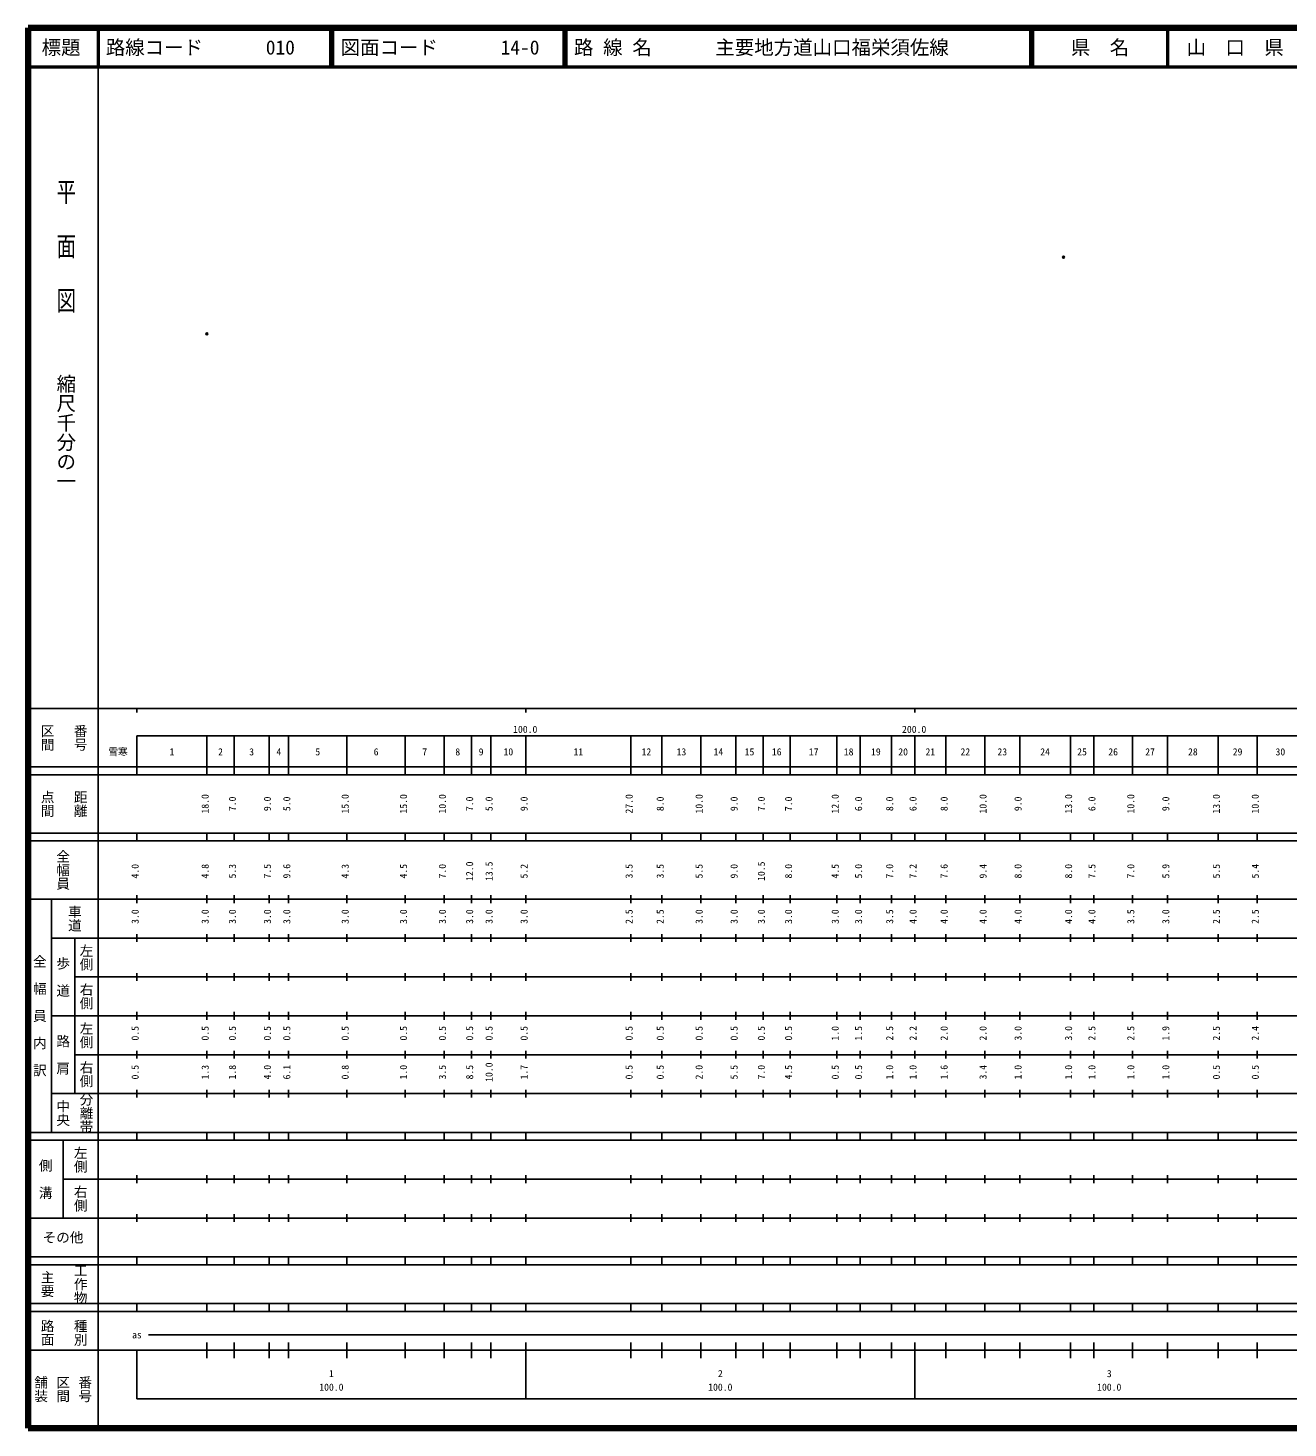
# Model space of a CAD drawing. Units: millimetres on the paper. Extents: x 40 to 680, y 20 to 380.
# Drawn here: x 40 to 364, y 20 to 380 of the extents above; entities that cross this region are included whole.
import ezdxf
from ezdxf.enums import TextEntityAlignment as Align

# ---------------------------------------------------------------- set-up
doc = ezdxf.new("R2010")
doc.units = ezdxf.units.MM
doc.header["$PDMODE"] = 32
doc.header["$PDSIZE"] = 0.5
doc.layers.add('M-OTRS', color=6, linetype='Continuous')
doc.layers.add('M-TTL-TXT', color=7, linetype='Continuous')
for name, color, linetype, lineweight in [('M-TTL', 2, 'Continuous', 140), ('M-TTL-BAND', 7, 'Continuous', 25), ('M-TTL-LINE', 7, 'Continuous', 50)]:
    doc.layers.add(name, color=color, linetype=linetype, lineweight=lineweight)
doc.styles.add('@ＭＳ ゴシック', font='')
doc.styles.add('ＭＳ ゴシック', font='')
doc.styles.get('@ＭＳ ゴシック').set_extended_font_data('@MS Gothic')
doc.styles.get('ＭＳ ゴシック').set_extended_font_data('MS Gothic')

msp = doc.modelspace()

# ---------------------------------------------------------------- linework, layer by layer
at = {"layer": 'M-OTRS'}
for p in [(306.268, 321.06), (86.005, 301.325)]:
    msp.add_point(p, dxfattribs=at)
at = {"layer": 'M-TTL'}
for p, q in [((40, 380), (40, 20)), ((680, 380), (40, 380)), ((40, 20), (680, 20))]:
    msp.add_line(p, q, dxfattribs=at)
at = {"layer": 'M-TTL-BAND'}
for p, q in [((58, 370), (58, 20)), ((40, 205), (579, 205)), ((68, 205), (68, 204)), ((168, 205), (168, 204)), ((268, 205), (268, 204)), ((68, 198), (579, 198)), ((68, 198), (68, 188)), ((86, 188), (86, 198)), ((93, 188), (93, 198)), ((102, 188), (102, 198)), ((107, 188), (107, 198)), ((122, 188), (122, 198)), ((137, 188), (137, 198)), ((147, 188), (147, 198)), ((154, 188), (154, 198)), ((159, 188), (159, 198)), ((168, 188), (168, 198)), ((195, 188), (195, 198)), ((203, 188), (203, 198)), ((213, 188), (213, 198)), ((222, 188), (222, 198)), ((229, 188), (229, 198)), ((236, 188), (236, 198)), ((248, 188), (248, 198)), ((254, 188), (254, 198)), ((262, 188), (262, 198)), ((268, 188), (268, 198)), ((276, 188), (276, 198)), ((286, 188), (286, 198)), ((295, 188), (295, 198)), ((308, 188), (308, 198)), ((314, 188), (314, 198)), ((324, 188), (324, 198)), ((333, 188), (333, 198)), ((346, 188), (346, 198)), ((356, 188), (356, 198)), ((40, 190), (579, 190)), ((40, 188), (579, 188)), ((40, 173), (579, 173)), ((68, 171), (68, 173)), ((86, 171), (86, 173)), ((93, 171), (93, 173)), ((102, 171), (102, 173)), ((107, 171), (107, 173)), ((122, 171), (122, 173)), ((137, 171), (137, 173)), ((147, 171), (147, 173)), ((154, 171), (154, 173)), ((159, 171), (159, 173)), ((168, 171), (168, 173)), ((195, 171), (195, 173)), ((203, 171), (203, 173)), ((213, 171), (213, 173)), ((222, 171), (222, 173)), ((229, 171), (229, 173)), ((236, 171), (236, 173)), ((248, 171), (248, 173)), ((254, 171), (254, 173)), ((262, 171), (262, 173)), ((268, 171), (268, 173)), ((276, 171), (276, 173)), ((286, 171), (286, 173)), ((295, 171), (295, 173)), ((308, 171), (308, 173)), ((314, 171), (314, 173)), ((324, 171), (324, 173)), ((333, 171), (333, 173)), ((346, 171), (346, 173)), ((356, 171), (356, 173)), ((40, 171), (579, 171)), ((40, 156), (579, 156)), ((46, 96), (46, 156)), ((68, 155), (68, 157)), ((86, 155), (86, 157)), ((93, 155), (93, 157)), ((102, 155), (102, 157)), ((107, 155), (107, 157)), ((122, 155), (122, 157)), ((137, 155), (137, 157)), ((147, 155), (147, 157)), ((154, 155), (154, 157)), ((159, 155), (159, 157)), ((168, 155), (168, 157)), ((195, 155), (195, 157)), ((203, 155), (203, 157)), ((213, 155), (213, 157)), ((222, 155), (222, 157)), ((229, 155), (229, 157)), ((236, 155), (236, 157)), ((248, 155), (248, 157)), ((254, 155), (254, 157)), ((262, 155), (262, 157)), ((268, 155), (268, 157)), ((276, 155), (276, 157)), ((286, 155), (286, 157)), ((295, 155), (295, 157)), ((308, 155), (308, 157)), ((314, 155), (314, 157)), ((324, 155), (324, 157)), ((333, 155), (333, 157)), ((346, 155), (346, 157)), ((356, 155), (356, 157)), ((46, 146), (579, 146)), ((52, 146), (52, 106)), ((68, 145), (68, 147)), ((86, 145), (86, 147)), ((93, 145), (93, 147)), ((102, 145), (102, 147)), ((107, 145), (107, 147)), ((122, 145), (122, 147)), ((137, 145), (137, 147)), ((147, 145), (147, 147)), ((154, 145), (154, 147)), ((159, 145), (159, 147)), ((168, 145), (168, 147)), ((195, 145), (195, 147)), ((203, 145), (203, 147)), ((213, 145), (213, 147)), ((222, 145), (222, 147)), ((229, 145), (229, 147)), ((236, 145), (236, 147)), ((248, 145), (248, 147)), ((254, 145), (254, 147)), ((262, 145), (262, 147)), ((268, 145), (268, 147)), ((276, 145), (276, 147)), ((286, 145), (286, 147)), ((295, 145), (295, 147)), ((308, 145), (308, 147)), ((314, 145), (314, 147)), ((324, 145), (324, 147)), ((333, 145), (333, 147)), ((346, 145), (346, 147)), ((356, 145), (356, 147)), ((68, 135), (68, 137)), ((86, 135), (86, 137)), ((93, 135), (93, 137)), ((102, 135), (102, 137)), ((107, 135), (107, 137)), ((122, 135), (122, 137)), ((137, 135), (137, 137)), ((147, 135), (147, 137)), ((154, 135), (154, 137)), ((159, 135), (159, 137)), ((168, 135), (168, 137)), ((195, 135), (195, 137)), ((203, 135), (203, 137)), ((213, 135), (213, 137)), ((222, 135), (222, 137)), ((229, 135), (229, 137)), ((236, 135), (236, 137)), ((248, 135), (248, 137)), ((254, 135), (254, 137)), ((262, 135), (262, 137)), ((268, 135), (268, 137)), ((276, 135), (276, 137)), ((286, 135), (286, 137)), ((295, 135), (295, 137)), ((308, 135), (308, 137)), ((314, 135), (314, 137)), ((324, 135), (324, 137)), ((333, 135), (333, 137)), ((346, 135), (346, 137)), ((356, 135), (356, 137)), ((52, 136), (579, 136)), ((46, 126), (579, 126)), ((68, 125), (68, 127)), ((86, 125), (86, 127)), ((93, 125), (93, 127)), ((102, 125), (102, 127)), ((107, 125), (107, 127)), ((122, 125), (122, 127)), ((137, 125), (137, 127)), ((147, 125), (147, 127)), ((154, 125), (154, 127)), ((159, 125), (159, 127)), ((168, 125), (168, 127)), ((195, 125), (195, 127)), ((203, 125), (203, 127)), ((213, 125), (213, 127)), ((222, 125), (222, 127)), ((229, 125), (229, 127)), ((236, 125), (236, 127)), ((248, 125), (248, 127)), ((254, 125), (254, 127)), ((262, 125), (262, 127)), ((268, 125), (268, 127)), ((276, 125), (276, 127)), ((286, 125), (286, 127)), ((295, 125), (295, 127)), ((308, 125), (308, 127)), ((314, 125), (314, 127)), ((324, 125), (324, 127)), ((333, 125), (333, 127)), ((346, 125), (346, 127)), ((356, 125), (356, 127)), ((52, 116), (579, 116)), ((68, 115), (68, 117)), ((86, 115), (86, 117)), ((93, 115), (93, 117)), ((102, 115), (102, 117)), ((107, 115), (107, 117)), ((122, 115), (122, 117)), ((137, 115), (137, 117)), ((147, 115), (147, 117)), ((154, 115), (154, 117)), ((159, 115), (159, 117)), ((168, 115), (168, 117)), ((195, 115), (195, 117)), ((203, 115), (203, 117)), ((213, 115), (213, 117)), ((222, 115), (222, 117)), ((229, 115), (229, 117)), ((236, 115), (236, 117)), ((248, 115), (248, 117)), ((254, 115), (254, 117)), ((262, 115), (262, 117)), ((268, 115), (268, 117)), ((276, 115), (276, 117)), ((286, 115), (286, 117)), ((295, 115), (295, 117)), ((308, 115), (308, 117)), ((314, 115), (314, 117)), ((324, 115), (324, 117)), ((333, 115), (333, 117)), ((346, 115), (346, 117)), ((356, 115), (356, 117)), ((46, 106), (579, 106)), ((68, 105), (68, 107)), ((86, 105), (86, 107)), ((93, 105), (93, 107)), ((102, 105), (102, 107)), ((107, 105), (107, 107)), ((122, 105), (122, 107)), ((137, 105), (137, 107)), ((147, 105), (147, 107)), ((154, 105), (154, 107)), ((159, 105), (159, 107)), ((168, 105), (168, 107)), ((195, 105), (195, 107)), ((203, 105), (203, 107)), ((213, 105), (213, 107)), ((222, 105), (222, 107)), ((229, 105), (229, 107)), ((236, 105), (236, 107)), ((248, 105), (248, 107)), ((254, 105), (254, 107)), ((262, 105), (262, 107)), ((268, 105), (268, 107)), ((276, 105), (276, 107)), ((286, 105), (286, 107)), ((295, 105), (295, 107)), ((308, 105), (308, 107)), ((314, 105), (314, 107)), ((324, 105), (324, 107)), ((333, 105), (333, 107)), ((346, 105), (346, 107)), ((356, 105), (356, 107)), ((40, 96), (579, 96)), ((40, 94), (579, 94)), ((49, 94), (49, 74)), ((68, 94), (68, 96)), ((86, 94), (86, 96)), ((93, 94), (93, 96)), ((102, 94), (102, 96)), ((107, 94), (107, 96)), ((122, 94), (122, 96)), ((137, 94), (137, 96)), ((147, 94), (147, 96)), ((154, 94), (154, 96)), ((159, 94), (159, 96)), ((168, 94), (168, 96)), ((195, 94), (195, 96)), ((203, 94), (203, 96)), ((213, 94), (213, 96)), ((222, 94), (222, 96)), ((229, 94), (229, 96)), ((236, 94), (236, 96)), ((248, 94), (248, 96)), ((254, 94), (254, 96)), ((262, 94), (262, 96)), ((268, 94), (268, 96)), ((276, 94), (276, 96)), ((286, 94), (286, 96)), ((295, 94), (295, 96)), ((308, 94), (308, 96)), ((314, 94), (314, 96)), ((324, 94), (324, 96)), ((333, 94), (333, 96)), ((346, 94), (346, 96)), ((356, 94), (356, 96)), ((49, 84), (579, 84)), ((68, 83), (68, 85)), ((86, 83), (86, 85)), ((93, 83), (93, 85)), ((102, 83), (102, 85)), ((107, 83), (107, 85)), ((122, 83), (122, 85)), ((137, 83), (137, 85)), ((147, 83), (147, 85)), ((154, 83), (154, 85)), ((159, 83), (159, 85)), ((168, 83), (168, 85)), ((195, 83), (195, 85)), ((203, 83), (203, 85)), ((213, 83), (213, 85)), ((222, 83), (222, 85)), ((229, 83), (229, 85)), ((236, 83), (236, 85)), ((248, 83), (248, 85)), ((254, 83), (254, 85)), ((262, 83), (262, 85)), ((268, 83), (268, 85)), ((276, 83), (276, 85)), ((286, 83), (286, 85)), ((295, 83), (295, 85)), ((308, 83), (308, 85)), ((314, 83), (314, 85)), ((324, 83), (324, 85)), ((333, 83), (333, 85)), ((346, 83), (346, 85)), ((356, 83), (356, 85)), ((40, 74), (579, 74)), ((68, 73), (68, 75)), ((86, 73), (86, 75)), ((93, 73), (93, 75)), ((102, 73), (102, 75)), ((107, 73), (107, 75)), ((122, 73), (122, 75)), ((137, 73), (137, 75)), ((147, 73), (147, 75)), ((154, 73), (154, 75)), ((159, 73), (159, 75)), ((168, 73), (168, 75)), ((195, 73), (195, 75)), ((203, 73), (203, 75)), ((213, 73), (213, 75)), ((222, 73), (222, 75)), ((229, 73), (229, 75)), ((236, 73), (236, 75)), ((248, 73), (248, 75)), ((254, 73), (254, 75)), ((262, 73), (262, 75)), ((268, 73), (268, 75)), ((276, 73), (276, 75)), ((286, 73), (286, 75)), ((295, 73), (295, 75)), ((308, 73), (308, 75)), ((314, 73), (314, 75)), ((324, 73), (324, 75)), ((333, 73), (333, 75)), ((346, 73), (346, 75)), ((356, 73), (356, 75)), ((40, 64), (579, 64)), ((40, 62), (579, 62)), ((68, 62), (68, 64)), ((86, 62), (86, 64)), ((93, 62), (93, 64)), ((102, 62), (102, 64)), ((107, 62), (107, 64)), ((122, 62), (122, 64)), ((137, 62), (137, 64)), ((147, 62), (147, 64)), ((154, 62), (154, 64)), ((159, 62), (159, 64)), ((168, 62), (168, 64)), ((195, 62), (195, 64)), ((203, 62), (203, 64)), ((213, 62), (213, 64)), ((222, 62), (222, 64)), ((229, 62), (229, 64)), ((236, 62), (236, 64)), ((248, 62), (248, 64)), ((254, 62), (254, 64)), ((262, 62), (262, 64)), ((268, 62), (268, 64)), ((276, 62), (276, 64)), ((286, 62), (286, 64)), ((295, 62), (295, 64)), ((308, 62), (308, 64)), ((314, 62), (314, 64)), ((324, 62), (324, 64)), ((333, 62), (333, 64)), ((346, 62), (346, 64)), ((356, 62), (356, 64)), ((40, 52), (579, 52)), ((68, 50), (68, 52)), ((86, 50), (86, 52)), ((93, 50), (93, 52)), ((102, 50), (102, 52)), ((107, 50), (107, 52)), ((122, 50), (122, 52)), ((137, 50), (137, 52)), ((147, 50), (147, 52)), ((154, 50), (154, 52)), ((159, 50), (159, 52)), ((168, 50), (168, 52)), ((195, 50), (195, 52)), ((203, 50), (203, 52)), ((213, 50), (213, 52)), ((222, 50), (222, 52)), ((229, 50), (229, 52)), ((236, 50), (236, 52)), ((248, 50), (248, 52)), ((254, 50), (254, 52)), ((262, 50), (262, 52)), ((268, 50), (268, 52)), ((276, 50), (276, 52)), ((286, 50), (286, 52)), ((295, 50), (295, 52)), ((308, 50), (308, 52)), ((314, 50), (314, 52)), ((324, 50), (324, 52)), ((333, 50), (333, 52)), ((346, 50), (346, 52)), ((356, 50), (356, 52)), ((40, 50), (579, 50)), ((71, 44), (561, 44)), ((40, 40), (579, 40)), ((68, 40), (68, 27.5)), ((86, 38), (86, 42)), ((93, 38), (93, 42)), ((102, 38), (102, 42)), ((107, 38), (107, 42)), ((122, 38), (122, 42)), ((137, 38), (137, 42)), ((147, 38), (147, 42)), ((154, 38), (154, 42)), ((159, 38), (159, 42)), ((168, 27.5), (168, 42)), ((195, 38), (195, 42)), ((203, 38), (203, 42)), ((213, 38), (213, 42)), ((222, 38), (222, 42)), ((229, 38), (229, 42)), ((236, 38), (236, 42)), ((248, 38), (248, 42)), ((254, 38), (254, 42)), ((262, 38), (262, 42)), ((268, 27.5), (268, 42)), ((276, 38), (276, 42)), ((286, 38), (286, 42)), ((295, 38), (295, 42)), ((308, 38), (308, 42)), ((314, 38), (314, 42)), ((324, 38), (324, 42)), ((333, 38), (333, 42)), ((346, 38), (346, 42)), ((356, 38), (356, 42)), ((68, 27.5), (579, 27.5))]:
    msp.add_line(p, q, dxfattribs=at)
at = {"layer": 'M-TTL-LINE'}
for p, q in [((58, 380), (58, 370)), ((117.75, 380), (117.75, 370)), ((118.25, 380), (118.25, 370)), ((177.75, 380), (177.75, 370)), ((178.25, 380), (178.25, 370)), ((297.75, 380), (297.75, 370)), ((298.25, 380), (298.25, 370)), ((333, 380), (333, 370)), ((40, 370), (680, 370))]:
    msp.add_line(p, q, dxfattribs=at)

# ---------------------------------------------------------------- texts
at = {"layer": 'M-TTL-BAND', "style": '@ＭＳ ゴシック', "width": 1.4}
msp.add_text('平  面  図', height=3.666, rotation=270, dxfattribs=at).set_placement((49.777, 306.475), align=Align.MIDDLE_RIGHT)
at = {"layer": 'M-TTL-BAND', "style": '@ＭＳ ゴシック'}
msp.add_text('縮尺千分の一', height=3.666, rotation=270, dxfattribs=at).set_placement((49.777, 261.03), align=Align.MIDDLE_RIGHT)
for s, p in [('区間', (45, 197.5)), ('番号', (53.5, 197.5)), ('点間', (45, 180.5)), ('距離', (53.5, 180.5)), ('全幅員', (49, 163.5)), ('車道', (52, 151)), ('左側', (55, 141)), ('全\u3000幅\u3000員\u3000内\u3000訳', (43, 126)), ('歩\u3000道', (49, 136)), ('右側', (55, 131)), ('左側', (55, 121)), ('路\u3000肩', (49, 116)), ('右側', (55, 111)), ('分離帯', (55, 101)), ('中央', (49, 101)), ('左側', (53.5, 89)), ('側\u3000溝', (44.5, 84)), ('右側', (53.5, 79)), ('工作物', (53.5, 57)), ('主要', (45, 57)), ('路面', (45, 44.5)), ('種別', (53.5, 44.5)), ('舗装', (43.333, 30)), ('区間', (49, 30)), ('番号', (54.667, 30))]:
    msp.add_text(s, height=2.566, rotation=270, dxfattribs=at).set_placement(p, align=Align.MIDDLE_CENTER)
at = {"layer": 'M-TTL-BAND', "style": 'ＭＳ ゴシック'}
for s, p in [('100.0', (167.844, 198.195)), ('200.0', (267.844, 198.195)), ('雪寒', (63.14, 192.405)), ('1', (77, 192.405)), ('2', (89.5, 192.405)), ('3', (97.5, 192.405)), ('4', (104.5, 192.405)), ('5', (114.5, 192.405)), ('6', (129.5, 192.405)), ('7', (142, 192.405)), ('8', (150.5, 192.405)), ('9', (156.5, 192.405)), ('10', (163.5, 192.405)), ('11', (181.5, 192.405)), ('12', (199, 192.405)), ('13', (208, 192.405)), ('14', (217.5, 192.405)), ('15', (225.5, 192.405)), ('16', (232.5, 192.405)), ('17', (242, 192.405)), ('18', (251, 192.405)), ('19', (258, 192.405)), ('20', (265, 192.405)), ('21', (272, 192.405)), ('22', (281, 192.405)), ('23', (290.5, 192.405)), ('24', (301.5, 192.405)), ('25', (311, 192.405)), ('26', (319, 192.405)), ('27', (328.5, 192.405)), ('28', (339.5, 192.405)), ('29', (351, 192.405)), ('30', (362, 192.405)), ('as', (68, 42.5)), ('1', (118, 32.523)), ('2', (218, 32.523)), ('3', (318, 32.523)), ('100.0', (118, 29.033)), ('100.0', (218, 29.033)), ('100.0', (318, 29.033))]:
    msp.add_text(s, height=1.833, dxfattribs=at).set_placement(p, align=Align.BOTTOM_CENTER)
for s, p in [('18.0', (87, 180.5)), ('7.0', (94, 180.5)), ('9.0', (103, 180.5)), ('5.0', (108, 180.5)), ('15.0', (123, 180.5)), ('15.0', (138, 180.5)), ('10.0', (148, 180.5)), ('7.0', (155, 180.5)), ('5.0', (160, 180.5)), ('9.0', (169, 180.5)), ('27.0', (196, 180.5)), ('8.0', (204, 180.5)), ('10.0', (214, 180.5)), ('9.0', (223, 180.5)), ('7.0', (230, 180.5)), ('7.0', (237, 180.5)), ('12.0', (249, 180.5)), ('6.0', (255, 180.5)), ('8.0', (263, 180.5)), ('6.0', (269, 180.5)), ('8.0', (277, 180.5)), ('10.0', (287, 180.5)), ('9.0', (296, 180.5)), ('13.0', (309, 180.5)), ('6.0', (315, 180.5)), ('10.0', (325, 180.5)), ('9.0', (334, 180.5)), ('13.0', (347, 180.5)), ('10.0', (357, 180.5)), ('4.0', (69, 163.174)), ('4.8', (87, 163.174)), ('5.3', (94, 163.174)), ('7.5', (103, 163.174)), ('9.6', (108, 163.174)), ('4.3', (123, 163.174)), ('4.5', (138, 163.174)), ('7.0', (148, 163.174)), ('12.0', (155, 163.174)), ('13.5', (160, 163.174)), ('5.2', (169, 163.174)), ('3.5', (196, 163.174)), ('3.5', (204, 163.174)), ('5.5', (214, 163.174)), ('9.0', (223, 163.174)), ('10.5', (230, 163.174)), ('8.0', (237, 163.174)), ('4.5', (249, 163.174)), ('5.0', (255, 163.174)), ('7.0', (263, 163.174)), ('7.2', (269, 163.174)), ('7.6', (277, 163.174)), ('9.4', (287, 163.174)), ('8.0', (296, 163.174)), ('8.0', (309, 163.174)), ('7.5', (315, 163.174)), ('7.0', (325, 163.174)), ('5.9', (334, 163.174)), ('5.5', (347, 163.174)), ('5.4', (357, 163.174)), ('3.0', (69, 151.5)), ('3.0', (87, 151.5)), ('3.0', (94, 151.5)), ('3.0', (103, 151.5)), ('3.0', (108, 151.5)), ('3.0', (123, 151.5)), ('3.0', (138, 151.5)), ('3.0', (148, 151.5)), ('3.0', (155, 151.5)), ('3.0', (160, 151.5)), ('3.0', (169, 151.5)), ('2.5', (196, 151.5)), ('2.5', (204, 151.5)), ('3.0', (214, 151.5)), ('3.0', (223, 151.5)), ('3.0', (230, 151.5)), ('3.0', (237, 151.5)), ('3.0', (249, 151.5)), ('3.0', (255, 151.5)), ('3.5', (263, 151.5)), ('4.0', (269, 151.5)), ('4.0', (277, 151.5)), ('4.0', (287, 151.5)), ('4.0', (296, 151.5)), ('4.0', (309, 151.5)), ('4.0', (315, 151.5)), ('3.5', (325, 151.5)), ('3.0', (334, 151.5)), ('2.5', (347, 151.5)), ('2.5', (357, 151.5)), ('0.5', (69, 121.5)), ('0.5', (87, 121.5)), ('0.5', (94, 121.5)), ('0.5', (103, 121.5)), ('0.5', (108, 121.5)), ('0.5', (123, 121.5)), ('0.5', (138, 121.5)), ('0.5', (148, 121.5)), ('0.5', (155, 121.5)), ('0.5', (160, 121.5)), ('0.5', (169, 121.5)), ('0.5', (196, 121.5)), ('0.5', (204, 121.5)), ('0.5', (214, 121.5)), ('0.5', (223, 121.5)), ('0.5', (230, 121.5)), ('0.5', (237, 121.5)), ('1.0', (249, 121.5)), ('1.5', (255, 121.5)), ('2.5', (263, 121.5)), ('2.2', (269, 121.5)), ('2.0', (277, 121.5)), ('2.0', (287, 121.5)), ('3.0', (296, 121.5)), ('3.0', (309, 121.5)), ('2.5', (315, 121.5)), ('2.5', (325, 121.5)), ('1.9', (334, 121.5)), ('2.5', (347, 121.5)), ('2.4', (357, 121.5)), ('0.5', (69, 111.5)), ('1.3', (87, 111.5)), ('1.8', (94, 111.5)), ('4.0', (103, 111.5)), ('6.1', (108, 111.5)), ('0.8', (123, 111.5)), ('1.0', (138, 111.5)), ('3.5', (148, 111.5)), ('8.5', (155, 111.5)), ('10.0', (160, 111.5)), ('1.7', (169, 111.5)), ('0.5', (196, 111.5)), ('0.5', (204, 111.5)), ('2.0', (214, 111.5)), ('5.5', (223, 111.5)), ('7.0', (230, 111.5)), ('4.5', (237, 111.5)), ('0.5', (249, 111.5)), ('0.5', (255, 111.5)), ('1.0', (263, 111.5)), ('1.0', (269, 111.5)), ('1.6', (277, 111.5)), ('3.4', (287, 111.5)), ('1.0', (296, 111.5)), ('1.0', (309, 111.5)), ('1.0', (315, 111.5)), ('1.0', (325, 111.5)), ('1.0', (334, 111.5)), ('0.5', (347, 111.5)), ('0.5', (357, 111.5))]:
    msp.add_text(s, height=1.833, rotation=90, dxfattribs=at).set_placement(p, align=Align.BOTTOM_CENTER)
msp.add_text('その他', height=2.566, dxfattribs=at).set_placement((49, 69), align=Align.MIDDLE_CENTER)
at = {"layer": 'M-TTL-TXT', "style": 'ＭＳ ゴシック'}
for s, p in [('標題', (48.5, 375)), ('県\u3000名', (315.625, 375)), ('山\u3000口\u3000県', (350.375, 375))]:
    msp.add_text(s, height=3.666, dxfattribs=at).set_placement(p, align=Align.MIDDLE_CENTER)
for s, p in [('路線コード', (60, 375)), ('010', (101.142, 375)), ('図面コード', (120.38, 375)), ('14-0', (161.521, 375)), ('路 線 名', (180.38, 375)), ('主要地方道山口福栄須佐線', (216.734, 375))]:
    msp.add_text(s, height=3.666, dxfattribs=at).set_placement(p, align=Align.MIDDLE_LEFT)

doc.saveas('drawing.dxf')
